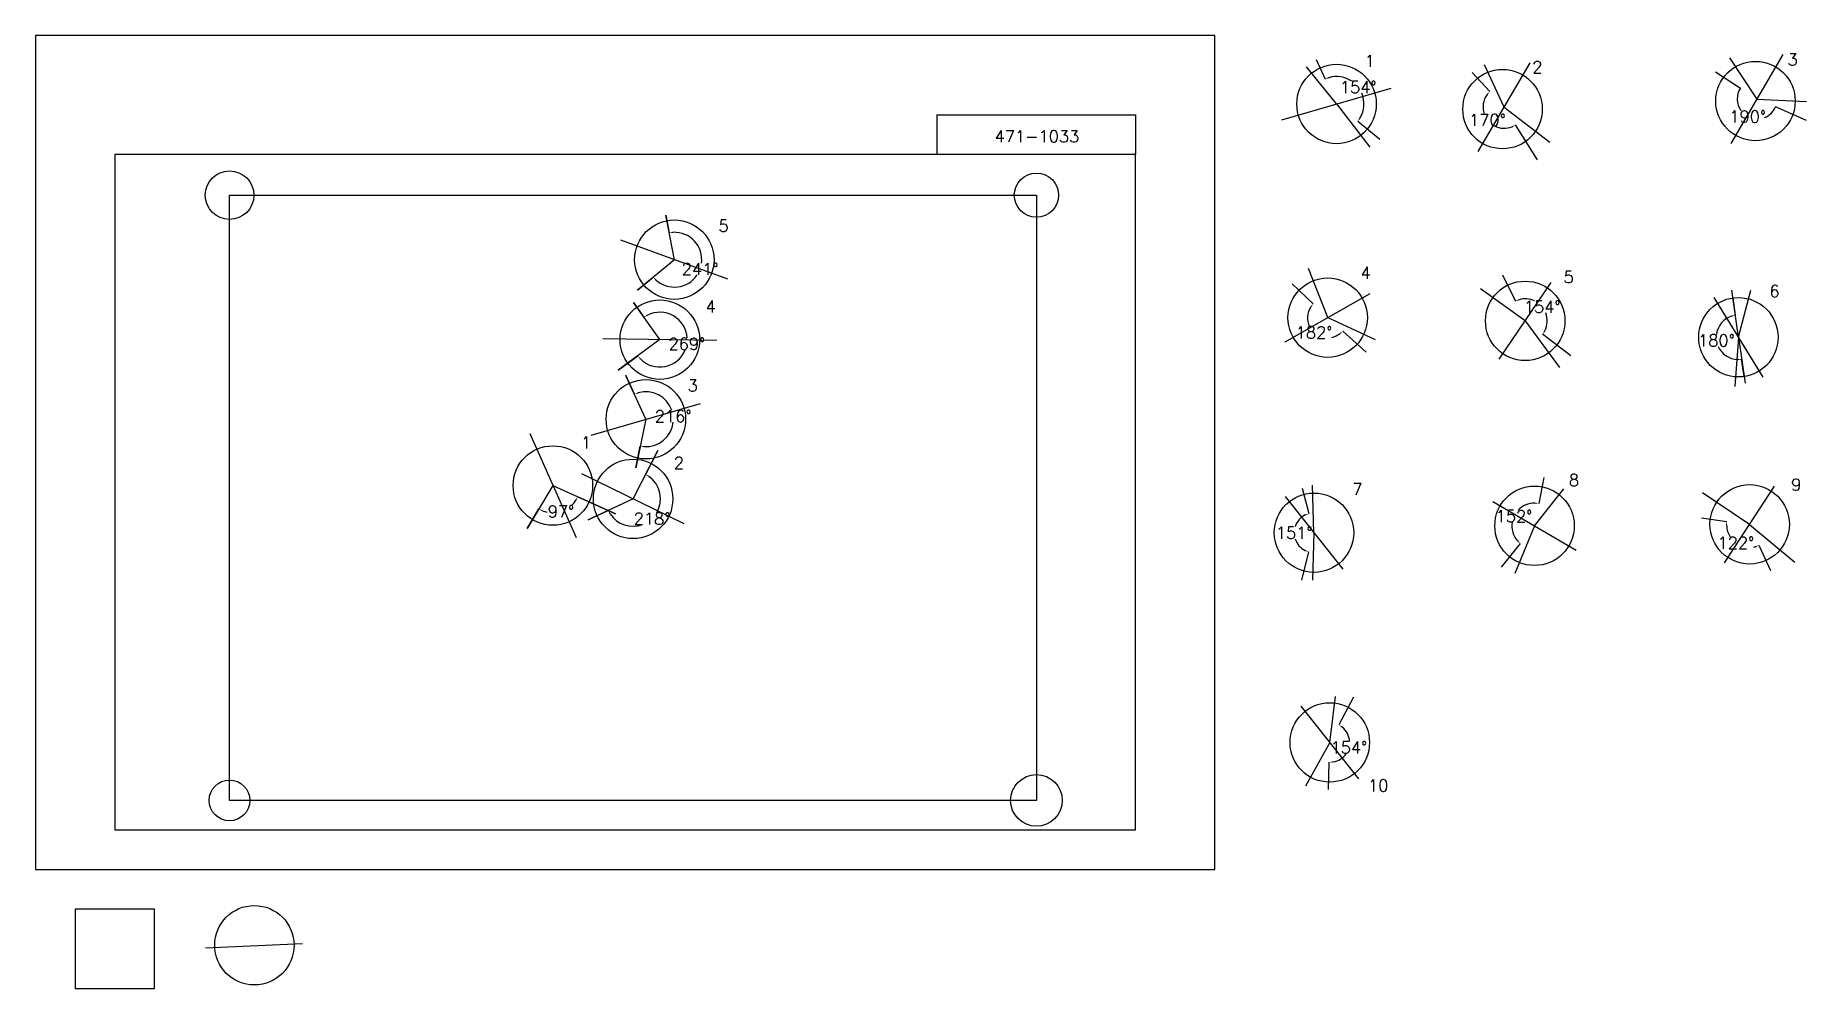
# Model space of a CAD drawing. Extents: x 0 to 2230150, y -150000 to 1050000.
import ezdxf

# ---------------------------------------------------------------- set-up
doc = ezdxf.new("R2010")
doc.units = 0
doc.header["$MEASUREMENT"] = 0
doc.layers.get('0').update_dxf_attribs({"linetype": 'CONTINUOUS'})
doc.layers.get('Defpoints').update_dxf_attribs({"linetype": 'CONTINUOUS'})
for name, color, linetype in [('_0-0_', 7, 'CONTINUOUS'), ('_0-1_V-nasSTD', 7, 'CONTINUOUS'), ('_0-2_番号', 7, 'CONTINUOUS'), ('ADD_LINE', 7, 'CONTINUOUS'), ('文字', 7, 'CONTINUOUS'), ('画像', 7, 'CONTINUOUS')]:
    doc.layers.add(name, color=color, linetype=linetype)
doc.layers.add('位置合わせ用', color=7, linetype='CONTINUOUS', plot=False)
doc.styles.get("Standard").update_dxf_attribs({"font": 'txt', "height": 15000, "bigfont": 'bigfont.shx'})
doc.dimstyles.get("Standard").update_dxf_attribs({"dimtxt": 0.18, "dimasz": 0.18, "dimexe": 0.18, "dimexo": 0.0625, "dimgap": 0.09, "dimtad": 0, "dimtih": 1, "dimtoh": 1, "dimdec": 4, "dimzin": 0, "dimdsep": 46, "dimtxsty": 'Standard', "dimcen": 0.09, "dimadec": 0, "dimazin": 0, "dimtfac": 1, "dimtdec": 4, "dimtofl": 0, "dimtmove": 0, "dimatfit": 3, "dimfxl": 1, "dimtolj": 1, "dimtzin": 0, "dimarcsym": 0})
picture_1 = doc.add_image_def('image1.jpg', size_in_pixel=(800, 600))

# ---------------------------------------------------------------- blocks, each defined once
blk = doc.blocks.new('-000-CCURVE_ORG002')
at = {"layer": '_0-0_', "color": 5, "linetype": 'Continuous'}
for p, q in [((30, -10), (10, -10)), ((10, -10), (10, -30)), ((30, -30), (30, -10)), ((10, -30), (30, -30))]:
    blk.add_line(p, q, dxfattribs=at)
blk = doc.blocks.new('-008-$$ATRU$$11$$背景色$$色$$0_0_0')
at = {"layer": '_0-2_番号'}
blk.add_blockref('-000-CCURVE_ORG002', (0, 0), dxfattribs=at)
blk = doc.blocks.new('*D27')
at = {"layer": 'ADD_LINE', "color": 0, "linetype": 'Continuous', "lineweight": -2}
for p, q in [((1612482, 1019756), (1623866, 995044)), ((1692790, 918934), (1664951, 941812))]:
    blk.add_line(p, q, dxfattribs=at)
for start, end in [(55.935441, 106.423298), (328.898292, 23.176446)]:
    blk.add_arc((1638300, 963714), 34496, start, end, dxfattribs=at)
at = {"layer": 'ADD_LINE', "color": 0}
for points in [[(1628254, 997582), (1628840, 996022), (1623866, 995045)], [(1667157, 946376), (1668518, 945414), (1664951, 941812)]]:
    blk.add_solid(points, dxfattribs=at)
at = {"layer": 'Defpoints', "color": 0}
for p in [(1612482, 1019756), (1638300, 963714), (1672046, 970868), (1692790, 918934)]:
    blk.add_point(p, dxfattribs=at)
at = {"layer": 'ADD_LINE', "color": 0, "linetype": 'Continuous', "insert": (1665608, 984790), "char_height": 15000, "attachment_point": 5}
blk.add_mtext('\\A1;154%%d', dxfattribs=at)
blk = doc.blocks.new('*D28')
at = {"color": 0, "linetype": 'Continuous', "lineweight": -2}
for p, q in [((1809179, 1003391), (1831324, 979396)), ((1891517, 893504), (1863720, 937271))]:
    blk.add_line(p, q, dxfattribs=at)
for start, end in [(143.458517, 199.177328), (242.968088, 291.666013)]:
    blk.add_arc((1849418, 959791), 26678, start, end, dxfattribs=at)
at = {"color": 0}
for points in [[(1828604, 975119), (1827364, 976233), (1831324, 979396)], [(1859646, 934256), (1858888, 935740), (1863721, 937271)]]:
    blk.add_solid(points, dxfattribs=at)
at = {"layer": 'Defpoints', "color": 0}
for p in [(1809179, 1003391), (1849418, 959791), (1823088, 955491), (1891518, 893504)]:
    blk.add_point(p, dxfattribs=at)
at = {"color": 0, "linetype": 'Continuous', "insert": (1828270, 943528), "char_height": 15000, "attachment_point": 5}
blk.add_mtext('\\A1;170%%d', dxfattribs=at)
blk = doc.blocks.new('*D31')
at = {"layer": 'ADD_LINE', "color": 0, "linetype": 'Continuous', "lineweight": -2}
for p, q in [((2115662, 1004203), (2146913, 983688)), ((2230150, 942907), (2190978, 959896))]:
    blk.add_line(p, q, dxfattribs=at)
for start, end in [(146.716384, 215.556167), (291.744567, 336.55299)]:
    blk.add_arc((2167922, 969896), 25131, start, end, dxfattribs=at)
at = {"layer": 'ADD_LINE', "color": 0}
for points in [[(2146913, 983688), (2146913, 983688), (2146913, 983688)], [(2190978, 959896), (2190978, 959896), (2190978, 959896)]]:
    blk.add_solid(points, dxfattribs=at)
at = {"layer": 'Defpoints', "color": 0}
for p in [(2115662, 1004204), (2167922, 969896), (2146156, 957332), (2230150, 942907)]:
    blk.add_point(p, dxfattribs=at)
at = {"layer": 'ADD_LINE', "color": 0, "linetype": 'Continuous', "insert": (2155982, 947782), "char_height": 15000, "attachment_point": 5}
blk.add_mtext('\\A1;190%%d', dxfattribs=at)
blk = doc.blocks.new('*D492')
at = {"color": 0, "linetype": 'Continuous', "lineweight": -2}
for p, q in [((1582560, 737261), (1608834, 712185)), ((1675657, 651191), (1646046, 677753))]:
    blk.add_line(p, q, dxfattribs=at)
for start, end in [(147.654398, 205.986177), (282.024317, 306.788949)]:
    blk.add_arc((1627174, 694681), 25352, start, end, dxfattribs=at)
at = {"color": 0}
for points in [[(1606412, 707733), (1605099, 708759), (1608834, 712185)], [(1642919, 673763), (1641794, 674993), (1646046, 677753)]]:
    blk.add_solid(points, dxfattribs=at)
at = {"layer": 'Defpoints', "color": 0}
for p in [(1582560, 737262), (1627174, 694681), (1602920, 687300), (1675658, 651190)]:
    blk.add_point(p, dxfattribs=at)
at = {"color": 0, "linetype": 'Continuous', "insert": (1609955, 676073), "char_height": 15000, "attachment_point": 5}
blk.add_mtext('\\A1;182%%d', dxfattribs=at)
blk = doc.blocks.new('*D493')
at = {"color": 0, "linetype": 'Continuous', "lineweight": -2}
for p, q in [((1847215, 748386), (1863522, 715452)), ((1933285, 646506), (1897834, 673710))]:
    blk.add_line(p, q, dxfattribs=at)
for start, end in [(64.877904, 105.999917), (332.840982, 21.383423)]:
    blk.add_arc((1875830, 690596), 27737, start, end, dxfattribs=at)
at = {"color": 0}
for points in [[(1867883, 718035), (1868485, 716481), (1863522, 715453)], [(1899804, 678380), (1901213, 677489), (1897835, 673710)]]:
    blk.add_solid(points, dxfattribs=at)
at = {"layer": 'Defpoints', "color": 0}
for p in [(1847214, 748386), (1887525, 715747), (1875830, 690596), (1933286, 646506)]:
    blk.add_point(p, dxfattribs=at)
at = {"color": 0, "linetype": 'Continuous', "insert": (1897257, 708209), "char_height": 15000, "attachment_point": 5}
blk.add_mtext('\\A1;154%%d', dxfattribs=at)
blk = doc.blocks.new('*D494')
at = {"color": 0, "linetype": 'Continuous', "lineweight": -2}
for p, q in [((2097719, 442479), (2129651, 438247)), ((2185031, 375777), (2170441, 407971))]:
    blk.add_line(p, q, dxfattribs=at)
for start, end in [(182.32444, 213.011449), (280.28229, 284.506363)]:
    blk.add_arc((2158450, 434431), 29051, start, end, dxfattribs=at)
at = {"color": 0}
for points in [[(2130255, 433215), (2128590, 433290), (2129651, 438247)], [(2166004, 405520), (2165449, 407092), (2170441, 407970)]]:
    blk.add_solid(points, dxfattribs=at)
at = {"layer": 'Defpoints', "color": 0}
for p in [(2097719, 442479), (2158450, 434431), (2134111, 418569), (2185032, 375776)]:
    blk.add_point(p, dxfattribs=at)
at = {"color": 0, "linetype": 'Continuous', "insert": (2141135, 411104), "char_height": 15000, "attachment_point": 5}
blk.add_mtext('\\A1;122%%d', dxfattribs=at)
blk = doc.blocks.new('*D495')
at = {"color": 0, "linetype": 'Continuous', "lineweight": -2}
for p, q in [((1899485, 493442), (1893065, 460614)), ((1845899, 380648), (1869761, 410403))]:
    blk.add_line(p, q, dxfattribs=at)
for start, end in [(88.997379, 136.834749), (170.916699, 221.208715)]:
    blk.add_arc((1887594, 432640), 28505, start, end, dxfattribs=at)
at = {"color": 0}
for points in [[(1888005, 460311), (1888181, 461969), (1893065, 460615)], [(1865573, 413259), (1866726, 414463), (1869761, 410403)]]:
    blk.add_solid(points, dxfattribs=at)
at = {"layer": 'Defpoints', "color": 0}
for p in [(1899486, 493442), (1869381, 454567), (1887594, 432640), (1845899, 380648)]:
    blk.add_point(p, dxfattribs=at)
at = {"color": 0, "linetype": 'Continuous', "insert": (1861739, 444640), "char_height": 15000, "attachment_point": 5}
blk.add_mtext('\\A1;152%%d', dxfattribs=at)
blk = doc.blocks.new('*D496')
at = {"color": 0, "linetype": 'Continuous', "lineweight": -2}
for p, q in [((1594921, 479957), (1603443, 448007)), ((1594453, 364310), (1603625, 399771))]:
    blk.add_line(p, q, dxfattribs=at)
for start, end in [(116.442259, 162.722612), (197.730428, 243.989803)]:
    blk.add_arc((1609870, 423913), 24936, start, end, dxfattribs=at)
at = {"color": 0}
for points in [[(1599060, 445461), (1598471, 447020), (1603443, 448007)], [(1598646, 400720), (1599223, 402284), (1603625, 399771)]]:
    blk.add_solid(points, dxfattribs=at)
at = {"layer": 'Defpoints', "color": 0}
for p in [(1594921, 479958), (1587247, 434403), (1609870, 423913), (1594453, 364310)]:
    blk.add_point(p, dxfattribs=at)
at = {"color": 0, "linetype": 'Continuous', "insert": (1584933, 423819), "char_height": 15000, "attachment_point": 5}
blk.add_mtext('\\A1;151%%d', dxfattribs=at)
blk = doc.blocks.new('*D497')
at = {"color": 0, "linetype": 'Continuous', "lineweight": -2}
for p, q in [((2137280, 719501), (2140368, 697666)), ((2151611, 620534), (2148379, 642348))]:
    blk.add_line(p, q, dxfattribs=at)
for start, end in [(108.314688, 172.816777), (204.310121, 268.164898)]:
    blk.add_arc((2144282, 669994), 27948, start, end, dxfattribs=at)
at = {"color": 0}
for points in [[(2135690, 695715), (2135310, 697337), (2140368, 697666)], [(2143435, 641228), (2143339, 642892), (2148379, 642348)]]:
    blk.add_solid(points, dxfattribs=at)
at = {"layer": 'Defpoints', "color": 0}
for p in [(2137280, 719501), (2144282, 669994), (2122350, 652671), (2151611, 620534)]:
    blk.add_point(p, dxfattribs=at)
at = {"color": 0, "linetype": 'Continuous', "insert": (2116623, 665988), "char_height": 15000, "attachment_point": 5}
blk.add_mtext('\\A1;180%%d', dxfattribs=at)
blk = doc.blocks.new('*D662')
at = {"color": 0, "linetype": 'Continuous', "lineweight": -2}
for p, q in [((1659684, 217062), (1641346, 182000)), ((1628066, 100544), (1629066, 134978))]:
    blk.add_line(p, q, dxfattribs=at)
for start, end in [(2.755917, 50.881259), (279.845571, 326.395586)]:
    blk.add_arc((1629789, 159904), 24936, start, end, dxfattribs=at)
at = {"color": 0}
for points in [[(1645980, 179947), (1645064, 178555), (1641346, 182001)], [(1633993, 136166), (1634112, 134504), (1629066, 134978)]]:
    blk.add_solid(points, dxfattribs=at)
at = {"layer": 'Defpoints', "color": 0}
for p in [(1659684, 217062), (1629789, 159904), (1648804, 143771), (1628066, 100544)]:
    blk.add_point(p, dxfattribs=at)
at = {"color": 0, "linetype": 'Continuous', "insert": (1653916, 153603), "char_height": 15000, "attachment_point": 5}
blk.add_mtext('\\A1;154%%d', dxfattribs=at)
blk = doc.blocks.new('*D665')
at = {"layer": 'ADD_LINE', "color": 0, "linetype": 'Continuous', "lineweight": -2}
for p, q in [((793987, 823793), (798158, 801564)), ((758124, 729378), (777913, 745706))]:
    blk.add_line(p, q, dxfattribs=at)
for start, end in [(352.915747, 92.316351), (227.838473, 326.070548)]:
    blk.add_arc((804520, 767660), 34496, start, end, dxfattribs=at)
at = {"layer": 'ADD_LINE', "color": 0}
for points in [[(803032, 802956), (803220, 801300), (798158, 801564)], [(781969, 742666), (780763, 741515), (777913, 745706)]]:
    blk.add_solid(points, dxfattribs=at)
at = {"layer": 'Defpoints', "color": 0}
for p in [(793986, 823793), (804520, 767660), (821713, 737754), (758124, 729378)]:
    blk.add_point(p, dxfattribs=at)
at = {"layer": 'ADD_LINE', "color": 0, "linetype": 'Continuous', "insert": (836951, 755906), "char_height": 15000, "attachment_point": 5}
blk.add_mtext('\\A1;241%%d', dxfattribs=at)
blk = doc.blocks.new('*D668')
at = {"layer": 'ADD_LINE', "color": 0, "linetype": 'Continuous', "lineweight": -2}
for p, q in [((753000, 713776), (766241, 695143)), ((733971, 628376), (758489, 646511))]:
    blk.add_line(p, q, dxfattribs=at)
for start, end in [(3.440718, 117.086442), (224.800867, 337.986369)]:
    blk.add_arc((786223, 667024), 34496, start, end, dxfattribs=at)
at = {"layer": 'ADD_LINE', "color": 0}
for points in [[(770083, 698449), (770948, 697024), (766241, 695143)], [(762378, 643260), (761114, 642174), (758489, 646511)]]:
    blk.add_solid(points, dxfattribs=at)
at = {"layer": 'Defpoints', "color": 0}
for p in [(753000, 713776), (786223, 667024), (733971, 628376), (806560, 639161)]:
    blk.add_point(p, dxfattribs=at)
at = {"layer": 'ADD_LINE', "color": 0, "linetype": 'Continuous', "insert": (820288, 661595), "char_height": 15000, "attachment_point": 5}
blk.add_mtext('\\A1;269%%d', dxfattribs=at)
blk = doc.blocks.new('*D671')
at = {"layer": 'ADD_LINE', "color": 0, "linetype": 'Continuous', "lineweight": -2}
for p, q in [((742839, 622797), (754223, 598085)), ((755928, 505418), (761648, 532979))]:
    blk.add_line(p, q, dxfattribs=at)
for start, end in [(19.312597, 106.423298), (266.587912, 354.023471)]:
    blk.add_arc((768657, 566754), 34496, start, end, dxfattribs=at)
at = {"layer": 'ADD_LINE', "color": 0}
for points in [[(758611, 600623), (759197, 599062), (754223, 598085)], [(766714, 533146), (766494, 531494), (761648, 532978)]]:
    blk.add_solid(points, dxfattribs=at)
at = {"layer": 'Defpoints', "color": 0}
for p in [(742839, 622797), (768657, 566754), (798660, 549731), (755928, 505418)]:
    blk.add_point(p, dxfattribs=at)
at = {"layer": 'ADD_LINE', "color": 0, "linetype": 'Continuous', "insert": (802931, 570663), "char_height": 15000, "attachment_point": 5}
blk.add_mtext('\\A1;216%%d', dxfattribs=at)
blk = doc.blocks.new('*D674')
at = {"layer": 'ADD_LINE', "color": 0, "linetype": 'Continuous', "lineweight": -2}
for p, q in [((783740, 527374), (768280, 497187)), ((695912, 440279), (721248, 452000))]:
    blk.add_line(p, q, dxfattribs=at)
for start, end in [(329.755889, 54.56911), (213.139041, 290.194173)]:
    blk.add_arc((752556, 466484), 34496, start, end, dxfattribs=at)
at = {"layer": 'ADD_LINE', "color": 0}
for points in [[(772986, 495304), (772121, 493879), (768280, 497187)], [(724400, 448030), (722942, 447222), (721248, 452000)]]:
    blk.add_solid(points, dxfattribs=at)
at = {"layer": 'Defpoints', "color": 0}
for p in [(783740, 527374), (752556, 466484), (695912, 440278), (757065, 432284)]:
    blk.add_point(p, dxfattribs=at)
at = {"layer": 'ADD_LINE', "color": 0, "linetype": 'Continuous', "insert": (776455, 441609), "char_height": 15000, "attachment_point": 5}
blk.add_mtext('\\A1;218%%d', dxfattribs=at)
blk = doc.blocks.new('*D677')
at = {"layer": 'ADD_LINE', "color": 0, "linetype": 'Continuous', "lineweight": -2}
for p, q in [((730311, 447694), (682865, 469155)), ((619063, 429300), (633841, 453869))]:
    blk.add_line(p, q, dxfattribs=at)
for start, end in [(247.317535, 257.785787), (312.572331, 327.317713)]:
    blk.add_arc((651554, 483318), 34365, start, end, dxfattribs=at)
at = {"layer": 'ADD_LINE', "color": 0}
for points in [[(681211, 464364), (679746, 465159), (682865, 469155)], [(638678, 452354), (637925, 450867), (633841, 453869)]]:
    blk.add_solid(points, dxfattribs=at)
at = {"layer": 'Defpoints', "color": 0}
for p in [(651554, 483318), (652275, 448960), (730311, 447694), (619063, 429300)]:
    blk.add_point(p, dxfattribs=at)
at = {"layer": 'ADD_LINE', "color": 0, "linetype": 'Continuous', "insert": (661783, 450510), "char_height": 15000, "attachment_point": 5}
blk.add_mtext('\\A1;97%%d', dxfattribs=at)

msp = doc.modelspace()

# ---------------------------------------------------------------- linework, layer by layer
at = {"layer": '_0-1_V-nasSTD', "color": 7, "linetype": 'Continuous'}
for p, q in [((1485000, 1050000), (0, 1050000)), ((0, 1050000), (0, 0)), ((1485000, 1050000), (0, 1050000)), ((0, 1050000), (0, 0)), ((1485000, 0), (1485000, 1050000)), ((1485000, 0), (1485000, 1050000)), ((1135000, 950000), (1135000, 900000)), ((1135000, 950000), (1385000, 950000)), ((1385000, 950000), (1385000, 900000)), ((1385000, 900000), (100000, 900000)), ((100000, 900000), (100000, 50000)), ((1385000, 50000), (1385000, 900000)), ((100000, 50000), (1385000, 50000)), ((0, 0), (1485000, 0)), ((0, 0), (1485000, 0))]:
    msp.add_line(p, q, dxfattribs=at)
at = {"layer": 'ADD_LINE', "color": 5, "linetype": 'Continuous'}
for p, q in [((1638300.12759, 963713.94411), (1600657, 1010465.5)), ((1849417.68706, 959791.40858), (1824731.61592, 1013095)), ((2167921.53926, 969895.92252), (2133337.061, 1021586.01265)), ((1638300.12759, 963713.94411), (1680185.5, 909330)), ((1849417.68706, 959791.40858), (1907070.5, 915461)), ((2167921.53926, 969895.92252), (2230150.4375, 966693.63309)), ((804520.25, 767660.44411), (793986.5, 823793)), ((804520.25, 767660.44411), (758123.5, 729378)), ((1627173.85936, 694681.42053), (1603053, 756584)), ((786222.75, 667024.44411), (752999.96825, 713776)), ((1875829.60478, 690595.69901), (1819695, 730821)), ((2144282.17651, 669993.66595), (2135874.84661, 729434.5)), ((2144282.17651, 669993.66595), (2159881.11393, 729434.5)), ((1627173.85936, 694681.42053), (1686782, 666999.5)), ((1875829.60478, 690595.69901), (1919233, 631868.5)), ((2144282.17651, 669993.66595), (2139973.5, 607862)), ((2144282.17651, 669993.66595), (2152852.5, 612158.5)), ((786222.75, 667024.44411), (733971, 628376)), ((768657.25, 566754.44411), (744299.29153, 619626.43524)), ((768657.25, 566754.44411), (755928, 505417.5)), ((752555.75, 466483.94411), (783740, 527374)), ((651553.75, 483317.94411), (619063, 429300)), ((651553.75, 483317.94411), (730311.11803, 447693.64034)), ((1609869.59541, 423912.59025), (1607859.5021, 483624.43754)), ((1887594.19761, 432639.77192), (1924592.5, 479202.5)), ((2158449.59821, 434430.75199), (2099218, 473956.5)), ((752555.75, 466483.94411), (695912, 440278.5)), ((1609869.59541, 423912.59025), (1608159.50179, 364310.06247)), ((1887594.19761, 432639.77192), (1862762, 372404)), ((2158449.59821, 434430.75199), (2215384.5, 387018.5)), ((1629789, 159904), (1636845.5, 217647.28885)), ((1629789, 159904), (1599375.79815, 104642.5))]:
    msp.add_line(p, q, dxfattribs=at)
at = {"layer": 'ADD_LINE', "color": 1, "linetype": 'Continuous'}
for p, q in [((1816519.43706, 903878.65858), (1882315.93706, 1015704.15858)), ((2135023.28926, 913983.17252), (2200819.78926, 1025808.67252)), ((1569397.37759, 943664.44411), (1707202.87759, 983763.44411)), ((871888.13582, 742939.21096), (737152.36418, 792381.67726)), ((1843082.10478, 642335.94901), (1908577.10478, 738855.44901)), ((1573690.48436, 664418.92053), (1680657.23436, 724943.92053)), ((2113351.05151, 720119.29095), (2175213.30151, 619868.04095)), ((857977.39476, 666106.64041), (714468.10524, 667942.24782)), ((699754.5, 546704.94411), (837560, 586803.94411)), ((622381.3899, 548881.23272), (680726.1101, 417754.6555)), ((817016.62248, 434950.35365), (688094.87752, 498017.53457)), ((1573599.84541, 469670.84025), (1646139.34541, 378154.34025)), ((2126994.59821, 386171.00199), (2189904.59821, 482690.50199)), ((1835025.69761, 463233.02192), (1940162.69761, 402046.52192)), ((1593519.25, 205662.25), (1666058.75, 114145.75)), ((214262.32302, -98799.56876), (336470.78129, -93322.43898))]:
    msp.add_line(p, q, dxfattribs=at)
at = {"layer": 'ADD_LINE', "color": 5, "linetype": 'ByBlock'}
for centre in [(1638300.12759, 963713.94411), (1847299.84098, 957259.81804), (2165803.69318, 967364.33199), (804520.25, 767660.44411), (1627173.85936, 694681.42053), (1875829.60478, 690595.69901), (786222.75, 667024.44411), (2144282.17651, 669993.66595), (768657.25, 566754.44411), (651553.75, 483317.94411), (752555.75, 466483.94411), (1609869.59541, 423912.59025), (1887594.19761, 432639.77192), (2158449.59821, 434430.75199), (1629789, 159904), (275704.61091, -95468.83904)]:
    msp.add_circle(centre, 50000, dxfattribs=at)
at = {"layer": '位置合わせ用', "color": 5, "linetype": 'Continuous'}
for centre, radius in [((244424.4, 848880.595), 30579.2687), ((1260424.4, 848880.595), 27848.33235), ((244424.4, 86880.595), 25672.78835), ((1260424.4, 86880.595), 32483.49996)]:
    msp.add_circle(centre, radius, dxfattribs=at)

# ---------------------------------------------------------------- block references
at = {"layer": '_0-0_', "xscale": 5000, "yscale": 5000, "zscale": 5000}
msp.add_blockref('-008-$$ATRU$$11$$背景色$$色$$0_0_0', (0, 0), dxfattribs=at)

# ---------------------------------------------------------------- texts
at = {"layer": '文字', "color": 5, "linetype": 'Continuous'}
for s, p in [('3', (2206162.5, 1012123.5)), ('1', (1673664.84659, 1010338.61449)), ('2', (1884735.5, 1002469.5)), ('5', (860040.5, 802934)), ('4', (1668695.5, 743754)), ('5', (1924216.5, 738393)), ('4', (843938.5, 701200)), ('6', (2183311.5, 720524.5)), ('3', (821249.5, 601662)), ('1', (686918.469, 529942.61449)), ('2', (803684, 504319.5)), ('8', (1930840.69761, 482615.93968)), ('9', (2210625.69761, 476897.98348)), ('7', (1657991.59541, 471180.02727)), ('10', (1677911, 98195.5))]:
    msp.add_text(s, height=15000, dxfattribs=at).set_placement(p)
at = {"layer": '文字', "linetype": 'Continuous'}
msp.add_text('471-1033', height=15000, dxfattribs=at).set_placement((1207698.06436, 915464.91089))

# ---------------------------------------------------------------- dimensions: what is measured, and where the dimension line sits
at = {"color": 5, "linetype": 'Continuous'}
for base, center, p1, p2, picture, middle in [((1823088.23526, 955490.96023), (1849417.68706, 959791.40858), (1809178.77504, 1003391.05715), (1891517.5, 893504), '*D28', (1828269.9978, 943527.67201)), ((1602919.66927, 687300.1765), (1627173.85936, 694681.42053), (1582560, 737261.5), (1675657.5, 651190.5), '*D492', (1609955.37168, 676073.03042)), ((1887525.02456, 715746.55986), (1875829.60478, 690595.69901), (1847214.5, 748386.5), (1933285.5, 646506), '*D493', (1897256.73514, 708208.95339)), ((2122350.14113, 652670.99813), (2144282.17651, 669993.66595), (2137279.85621, 719500.91301), (2151611.40936, 620533.75951), '*D497', (2116622.71578, 665988.26601)), ((1869381.14317, 454567.03326), (1887594.19761, 432639.77192), (1899485.5, 493442.5), (1845899, 380648), '*D495', (1861738.50652, 444639.91276)), ((1587247.09662, 434402.94997), (1609869.59541, 423912.59025), (1594921, 479957.5), (1594452.55209, 364310), '*D496', (1584933.35154, 423818.56891)), ((2134111.47282, 418568.6119), (2158449.59821, 434430.75199), (2097719, 442479), (2185031.5, 375776.5), '*D494', (2141135.0292, 411103.5675)), ((1648803.90553, 143771.4718), (1629789, 159904), (1659684.47103, 217061.94462), (1628066.5, 100544), '*D662', (1653916.18486, 153602.8851))]:
    dim = msp.add_angular_dim_3p(base=base, center=center, p1=p1, p2=p2, dimstyle='Standard', override={"dimasz": 5000, "dimtmove": 2}, dxfattribs=at)
    dim.commit()
    dim.dimension.update_dxf_attribs({"geometry": picture, "text_midpoint": middle})
at = {"layer": 'ADD_LINE', "color": 5, "linetype": 'Continuous'}
for base, center, p1, p2, override, picture, middle in [((1672045.78438, 970867.8893), (1638300.12759, 963713.94411), (1612481.5, 1019756.5), (1692790, 918933.5), {"dimasz": 5000, "dimtmove": 2}, '*D27', (1665608.30751, 984790.2719)), ((2146156.07889, 957332.10205), (2167921.53926, 969895.92252), (2115661.5, 1004203.5), (2230150.5, 942906.93528), {"dimtmove": 2}, '*D31', (2155981.84538, 947781.93238)), ((821712.62997, 737754.41872), (804520.25, 767660.44411), (793986.5, 823793), (758123.5, 729378), {"dimasz": 5000, "dimtmove": 2}, '*D665', (836951.44704, 755906.05165)), ((806559.78572, 639161.32759), (786222.75, 667024.44411), (752999.96825, 713776), (733971, 628376), {"dimasz": 5000, "dimtmove": 2}, '*D668', (820288.35535, 661594.636)), ((798659.64773, 549730.8013), (768657.25, 566754.44411), (742838.62241, 622797), (755928, 505417.5), {"dimasz": 5000, "dimtmove": 2}, '*D671', (802930.75197, 570662.81293)), ((757065.31992, 432284.35255), (752555.75, 466483.94411), (783740, 527374), (695912, 440278.5), {"dimasz": 5000, "dimtmove": 2}, '*D674', (776455.15043, 441608.91761)), ((652275.27385, 448960.1228), (651553.75, 483317.94411), (619063, 429300), (730311.11803, 447693.64034), {"dimasz": 5000, "dimtmove": 2}, '*D677', (661783.24735, 450510.35557))]:
    dim = msp.add_angular_dim_3p(base=base, center=center, p1=p1, p2=p2, dimstyle='Standard', override=override, dxfattribs=at)
    dim.commit()
    dim.dimension.update_dxf_attribs({"geometry": picture, "text_midpoint": middle})

# ---------------------------------------------------------------- pictures from other files: only their frames are drawn
at = {"layer": '画像', "color": 5, "linetype": 'Continuous'}
image = msp.add_image(picture_1, insert=(244424.4, 86880.595), size_in_units=(1016000, 762000), dxfattribs=at)
image.dxf.flags = 7

doc.saveas('drawing.dxf')
